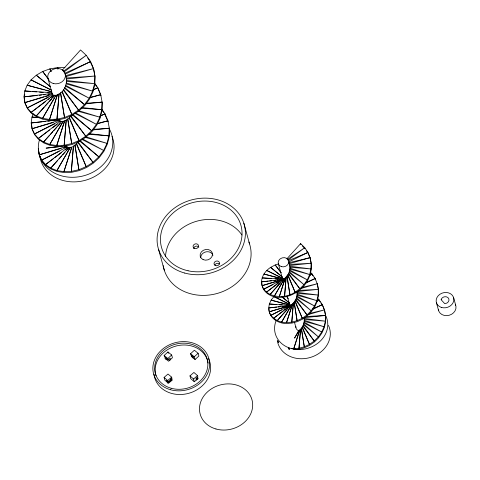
<?xml version="1.0" encoding="UTF-8"?>
<svg xmlns="http://www.w3.org/2000/svg" width="480" height="480" viewBox="0 0 480 480"><rect width="100%" height="100%" fill="white"/><g stroke="black" fill="none" stroke-linecap="round" stroke-linejoin="round"><path stroke-width="0.72" d="M278.448 263.97L275.16 264.99L270.588 267.39C265.686 270.606 261.672 275.826 261.528 281.886L282.63 279.318L278.214 263.274M317.274 283.728L318.3 289.302L318.156 295.044L316.866 300.648L314.52 305.916L311.196 310.734L307.062 314.898L302.268 318.276L297.108 320.712L291.834 322.158L286.596 322.608C278.238 322.854 268.602 317.136 268.722 307.956L289.824 305.424L287.292 296.244M261.786 282.762C261.66 291.972 271.296 297.678 279.654 297.408L284.85 296.97L290.172 295.518L295.326 293.082L300.084 289.734L304.224 285.582L307.554 280.764L309.924 275.454L311.214 269.85L311.358 264.156L310.326 258.534L308.196 253.338L306.594 250.95M268.974 308.868C268.854 318.078 278.49 323.778 286.848 323.514L292.044 323.076L297.36 321.624L302.514 319.188L307.272 315.84L311.412 311.688L314.772 306.822L317.112 301.56L318.402 295.956L318.552 290.262L317.532 284.688L315.12 278.49L311.922 273.762L310.392 272.262M64.458 72.786L64.752 73.326L90.612 61.584L93.51 68.514L94.854 75.972L94.56 83.592L92.646 91.152L89.238 98.238L84.522 104.586L78.582 110.106L63.504 90.384L63.564 89.532L64.716 88.422L64.74 87.534L65.664 86.244L65.64 85.32C67.068 81.894 66.684 77.652 65.076 74.244L90.588 61.524L86.208 55.26L80.544 49.962L62.322 70.164L63.48 71.208L86.244 55.314L63.858 72.096M268.14 281.16L261.534 281.85C262.35 297.858 284.466 299.826 295.074 292.17L299.832 288.822L288.528 274.038L289.632 270.858L289.974 267.294L288.798 261.918L307.944 252.426L304.728 247.656L300.618 243.624L286.956 258.774L287.568 259.326L304.758 247.698L287.97 260.28M295.782 299.232L307.02 314.928L295.716 300.144L297.102 295.212L297 291.57L318.3 289.35L298.266 290.466M325.386 315.162A26.874 22.77 -15.4 0 1 322.44 338.76A26.874 22.77 -15.4 0 1 297.264 349.536L291.27 348.432L293.784 348.714L299.028 348.264L304.302 346.818L309.456 344.382L314.214 341.034L302.91 326.25L304.29 321.318L304.194 317.676L325.488 315.456L324.462 309.834L322.308 304.596L319.11 299.868L317.58 298.368M102.042 102.072L101.748 109.698L99.864 117.198L96.462 124.29L91.71 130.692L85.824 136.17L79.074 140.52L71.766 143.586L64.224 145.29L56.79 145.572L49.806 144.468L43.578 142.068L38.394 138.504L34.494 133.98L32.052 128.73L31.188 123.018L31.956 117.132L33.282 113.91M109.236 128.178L108.93 135.87L107.052 143.304L103.62 150.45L98.904 156.798L93.018 162.276L86.268 166.626L78.96 169.692L71.418 171.396L63.984 171.678L56.994 170.574L50.772 168.174L45.588 164.61L41.682 160.086L39.246 154.836L38.568 150.33L39.498 155.754L41.916 160.956L45.804 165.486L50.976 169.05L57.198 171.468L64.176 172.578L71.604 172.308L79.146 170.628L86.46 167.568L93.216 163.23L99.108 157.758L103.872 151.362L107.28 144.276L109.182 136.782L109.476 129.09L107.892 120.726L104.97 113.736L101.814 109.218M52.626 97.932L54.636 95.196L55.89 95.658L55.152 96.918M70.698 116.49L85.776 136.212L70.758 115.638L70.698 116.49L69.366 117.372L69.282 118.182L67.83 118.812L67.728 119.568L66.234 119.934L66.126 120.636L64.644 120.714L64.548 121.362L63.15 121.164L63.078 121.764L61.824 121.302L61.788 121.854L60.738 121.164L38.364 138.468L49.554 130.068M288.528 274.038L287.868 274.536L287.772 275.4L287.046 275.772L286.938 276.582L286.182 276.816L286.074 277.566L285.324 277.656L285.222 278.352L284.514 278.304L284.436 278.94L283.794 278.754L283.758 279.342L283.218 279.036L266.448 292.176L279.036 282.732M295.716 300.144L295.056 300.642L294.966 301.506L294.24 301.878L294.132 302.688L293.376 302.922L293.262 303.672L292.512 303.762L292.416 304.458L291.702 304.41L291.63 305.046L290.988 304.86L290.952 305.448L290.412 305.142L273.636 318.282L283.23 311.088M77.946 141.744L92.964 162.318L77.886 142.596L77.946 141.744L78.462 141.348M63.504 90.384L62.178 91.272L62.088 92.076L60.642 92.706L60.54 93.462L59.04 93.828L56.97 119.184L49.602 119.466L42.612 118.362L36.39 115.962L31.206 112.398L27.3 107.874L24.864 102.624L24 96.912L24.762 91.026L27.132 85.266L31.014 79.92L36.246 75.252L42.606 71.514L49.842 68.904L57.63 67.572L64.932 67.614M66.126 120.636L64.164 145.29L66.234 119.934M73.422 146.034L71.352 171.396L73.422 146.034L74.922 145.674L75.024 144.918L76.47 144.288L76.56 143.478L77.886 142.596M286.074 277.566L284.598 296.058L286.182 276.816M293.262 303.672L291.792 322.164L293.376 302.922M300.564 329.028L298.98 348.27L300.564 329.028L301.32 328.794L301.428 327.984L302.154 327.612L302.25 326.748L302.91 326.25M59.04 93.828L56.97 119.184L64.578 117.48L71.826 114.444L78.582 110.106L63.564 89.532M70.344 147.27L56.946 170.556L70.344 147.27L71.742 147.468L63.924 171.666L71.838 146.82L73.32 146.742M298.896 330.516L294.624 337.992L298.896 330.516L299.604 330.564L299.706 329.868L300.456 329.778M24.54 95.586L24.732 94.134M57.456 94.608L49.542 119.454L57.456 94.608L58.938 94.53M290.022 305.334L269.346 304.002L268.722 307.956L276.804 307.11M285.324 277.656L279.36 296.496L285.222 278.352M292.512 303.762L286.554 322.602L292.416 304.458M299.706 329.868L293.742 348.708L299.604 330.564M64.644 120.714L56.736 145.56L64.548 121.362M284.514 278.304L274.446 295.95L284.436 278.94M291.702 304.41L281.634 322.056L291.63 305.046M63.15 121.164L49.752 144.45L63.078 121.764M54.408 98.178L42.564 118.344L55.962 95.058L57.36 95.256M283.794 278.754L270.072 294.474L280.338 283.128M290.988 304.86L277.26 320.58L287.04 309.774M54.636 95.196L36.342 115.932L44.238 107.202M61.824 121.302L43.536 142.038L49.458 135.492M45.228 106.11L48.186 102.84M49.17 101.748L51.642 99.024M50.442 134.4L52.908 131.67M53.898 130.584L56.856 127.308M57.846 126.216L60.312 123.492M57.636 160.506L50.724 168.138L69.018 147.408L70.272 147.87M59.112 158.868L61.578 156.144M62.568 155.052L65.034 152.322M66.516 150.69L68.982 147.96L67.932 147.27L45.552 164.574L53.802 158.388M170.502 359.514L172.422 357.744L171.666 354.99L167.97 351.954L164.136 355.464L164.514 356.844L168.21 359.874L170.124 358.14L170.502 359.514L168.594 361.254L164.892 358.218L165.852 357.348M171.666 354.99L167.832 358.5L168.21 359.874M165.876 359.622L167.31 358.314M193.17 357.996L192.786 356.616L190.938 355.098L190.56 353.724L194.388 350.244L198.12 353.28L198.876 356.034L195.054 359.514L191.316 356.478L192.414 355.482M192.372 357.816L193.464 356.82M195.054 359.514L194.292 356.76L198.12 353.28M189.972 375.882L193.908 372.456L197.502 375.588L197.88 376.962L195.918 378.66L196.296 380.034L194.322 381.762L190.734 378.63L189.972 375.882L193.566 379.008L194.322 381.762M193.566 379.008L197.502 375.588M166.668 381.744L164.838 380.172L164.082 377.418L168.006 374.028L171.63 377.16L172.008 378.54L168.084 381.93L166.29 380.364L166.668 381.744L168.462 383.31L172.392 379.914L171.042 378.738M168.084 381.93L167.706 380.556L171.63 377.16M167.736 383.094L171.102 380.184L170.766 378.96M196.296 380.034L198.258 378.342L197.232 377.448M289.926 304.392L273.966 296.574L271.116 300.138L269.346 304.002L276.582 304.566M45.312 101.754L31.17 112.362L53.55 95.058L54.6 95.748M48.258 99.546L49.434 98.664M50.61 97.776L52.968 96.012M52.5 127.86L57.216 124.326M54.978 157.5L61.458 152.64M65.58 149.55L67.938 147.78L66.822 146.784L66.612 145.662L64.416 145.926M309.552 275.604L311.946 273.804L310.104 275.052M284.424 310.188L285.624 309.288M286.824 308.388L288.024 307.488M289.224 306.588L290.418 305.688L290.412 305.142M317.34 301.26L319.14 299.91L317.298 301.158M283.218 279.036L283.23 279.582L282.816 279.174L263.736 289.188L272.976 284.598M60.75 121.674L59.946 120.786L34.494 133.98L54.774 123.864M67.14 146.892L41.682 160.086L59.346 151.272M48.234 97.434L27.3 107.874L52.758 94.68L53.556 95.568M92.568 90.288L97.806 87.69L94.62 83.112M99.756 116.394L104.994 113.796L100.23 115.956M276.282 282.96L279.582 281.322M305.232 283.44L315.138 278.532L305.724 282.636M281.49 310.05L270.924 315.294L290.1 305.424M312.42 309.546L322.326 304.638L312.918 308.742M278.13 341.43L277.95 341.052L278.16 341.376M93.042 89.85L97.806 87.69L100.704 94.62L102.294 103.05L101.994 110.676L100.11 118.11L96.678 125.256L91.962 131.604L86.028 137.124L79.326 141.426L71.958 144.522L64.416 146.202L56.988 146.472L50.058 145.374L43.836 142.968L38.616 139.38L34.722 134.85L32.31 129.636L31.554 124.638M282.612 279.198L282.744 279.684L282.612 279.198L262.068 285.684L278.466 280.926M278.388 342.336L278.592 342.564L278.208 341.97L278.37 342.312M59.946 120.786L60.012 121.266L59.496 120.228L32.052 128.73L53.256 122.532M66.69 146.334L66.81 146.79L66.69 146.334L39.246 154.836L56.202 149.868M65.946 76.566L93.522 68.58L65.682 75.624M43.944 97.038L24.864 102.624L52.308 94.122L52.44 94.572L47.808 77.862M45.36 96.63L48.894 95.604M89.4 97.962L100.71 94.686L90.006 97.392M97.296 123.864L107.904 120.792L97.194 123.498M57.618 149.454L61.152 148.428M63.978 147.612L66.102 146.994M289.416 263.658L310.08 257.622L307.944 252.426L288.336 260.718M300.882 288.522L317.28 283.776L301.38 287.55M286.368 306.828L269.262 311.79L289.854 305.466M308.076 314.628L324.474 309.882L309.294 313.488M289.134 262.65L310.092 257.67L311.112 263.196L310.968 268.89L309.69 274.494L307.326 279.81L304.002 284.628L299.868 288.792L288.594 273.126M62.22 146.19L46.116 148.134L58.638 146.826M66.444 78.996L94.848 76.032L66.24 78.042M37.116 95.49L24.006 96.864L52.23 93.45L52.23 93.918M39.3 95.262L41.484 95.034M43.668 94.806L45.126 94.65M48.042 94.344L49.494 94.194M86.016 103.812L102.042 102.138L85.902 103.272M42.12 121.824L31.2 122.97L59.418 119.556L59.616 120.684L59.496 120.228M43.578 121.674L45.762 121.446M47.946 121.212L50.13 120.984M93.21 129.918L109.23 128.244L93.09 129.378M289.812 265.464L311.106 263.244L289.59 264.438M269.61 281.004L271.812 280.776M274.014 280.542L275.484 280.392M278.268 306.954L280.47 306.726M282.678 306.498L284.142 306.342M306.198 316.53L325.488 315.456L325.344 321.15L324.054 326.754L321.708 332.022L318.384 336.84L314.25 341.004L302.97 325.338M51.804 92.676L24.786 90.978L30.678 91.44M39.276 117.54L31.974 117.084L37.866 117.546M66.558 81.462L94.548 83.658L66.414 80.508M32.148 91.554L36.57 91.896M39.516 92.13L43.2 92.412M47.622 92.76L49.092 92.874M81.114 108.15L101.748 109.698L82.488 107.61M88.302 134.25L108.93 135.87L89.682 133.716M289.974 267.294L310.962 268.938L289.824 266.268M271.566 278.628L262.158 277.896L282.882 279.06L282.828 279.618L282.636 279.15M275.184 278.91L278.076 279.138M297.162 293.4L318.156 295.044L297.012 292.374M279.48 304.794L282.372 305.016M287.442 305.412L288.888 305.526M304.356 319.506L325.344 321.15L304.206 318.48M282.642 278.796L263.928 274.032L278.748 278.1M289.836 304.902L271.116 300.138L285.234 304.014M51.774 91.632L27.168 85.224L44.262 89.916M66.288 83.904L92.646 91.152L66.21 82.962M45.69 90.306L51.384 91.872M77.754 111.186L99.864 117.198L78.402 110.616M84.942 137.292L107.028 143.364L85.59 136.722M289.908 269.106L309.672 274.542L289.824 268.092M297.102 295.212L316.866 300.648L297.012 294.198M286.644 304.404L288.762 304.986M304.29 321.318L324.054 326.754L304.206 320.304M298.86 330.786L298.206 330.534A5.376 4.554 -15.4 0 1 295.872 326.574M282.732 278.292L266.772 270.468L281.826 278.118M51.618 90.072L31.056 79.878L50.7 89.862M65.664 86.244L89.238 98.238L65.64 85.32M74.82 113.352L96.426 124.344L75.45 112.86M82.008 139.458L103.62 150.45L82.638 138.966M273.966 296.574L289.02 304.224M289.632 270.858L307.302 279.852L289.602 269.868M296.82 296.964L314.496 305.958L296.79 295.974M304.008 323.07L321.708 332.022L303.984 322.08M282.66 277.134L270.588 267.39L281.412 276.264M281.802 296.742L289.278 302.778M194.292 356.76L190.56 353.724M50.526 86.76L36.3 75.222L49.842 86.328M64.716 88.422L84.474 104.634L64.74 87.534M289.158 272.514L303.972 284.67L289.182 271.56M72.474 114.996L91.668 130.74L73.056 114.618M296.352 298.62L311.16 310.776L296.37 297.666M282.336 297.228L289.17 302.838M303.54 324.726L318.354 336.882L303.564 323.772M79.662 141.102L98.856 156.846L79.686 140.232M164.136 355.464L167.832 358.5M168.366 359.184L169.956 360.486M164.082 377.418L167.706 380.556M196.2 377.94L197.736 379.284M171.102 380.184L171.798 380.796M302.412 246.054L304.974 248.574M47.988 78.45L42.672 71.496L48.876 79.626M286.458 296.4L288.258 298.77M87.678 57.918L89.256 60.18M90.048 61.308L93.756 69.432L95.094 76.878L94.8 84.57L92.922 92.004L89.49 99.15L84.774 105.498L78.834 111.018L72.138 115.32L64.824 118.392L57.222 120.096L49.794 120.366L42.816 119.256L36.594 116.844L31.422 113.274L27.558 108.78L25.122 103.53L24.258 97.824M95.262 84.588L96.45 86.286M102.06 110.13L103.638 112.392M104.43 113.52L108.156 121.704M312.198 274.716L312.99 275.886M314.178 277.644L315.39 279.444M319.392 300.822L320.178 301.992M320.97 303.162L322.578 305.55L324.708 310.746L325.734 316.32L325.602 322.014L324.318 327.618L321.936 332.976L318.606 337.794L314.502 341.916L309.708 345.294C304.872 347.76 299.454 350.064 293.91 349.152L293.784 348.714L293.862 349.146L290.586 348.372A26.874 22.77 -15.4 0 1 276.252 320.298M282.66 279.36L282.882 279.684L282.816 279.174M287.772 275.4L295.074 292.17L287.868 274.536M294.966 301.506L302.268 318.276L295.056 300.642M302.154 327.612L309.456 344.382L302.25 326.748M62.088 92.076L71.826 114.444L62.178 91.272M69.282 118.182L79.02 140.55L69.366 117.372M76.47 144.288L86.208 166.656L76.56 143.478M98.058 88.602L100.962 95.598M289.824 305.256L290.016 305.724M39.432 155.514L40.902 159.36A37.626 31.872 -15.4 0 0 90.354 173.442A37.626 31.872 -15.4 0 0 109.236 128.754M453.612 297.672L455.76 305.472M436.398 302.646L438.546 310.452M300.618 243.624L300.87 244.542M294.534 322.518L295.914 327.528M243.858 223.26L249.546 243.912M158.628 249.606L164.316 270.258M167.97 351.954L168.348 353.334M39.48 155.7L38.544 151.38A37.626 31.872 -15.4 0 1 39.528 139.464M301.32 328.794L304.302 346.818L301.428 327.984M294.132 302.688L297.108 320.712L294.24 301.878M286.938 276.582L289.92 294.606L287.046 275.772M74.922 145.674L78.894 169.716L75.024 144.918M67.728 119.568L71.706 143.61L67.83 118.812M57.936 69.03L57.696 67.578L57.918 69.036M60.54 93.462L64.512 117.504L60.642 92.706M248.862 241.992A44.616 37.794 -15.4 0 1 216.996 293.514A44.616 37.794 -15.4 0 1 163.194 265.65M200.724 257.454A6.27 5.31 -15.4 0 1 206.226 251.808A6.27 5.31 -15.4 0 1 212.952 255.342M193.704 248.652A2.778 2.352 -15.4 0 1 195.786 246.234A2.778 2.352 -15.4 0 1 198.852 247.158M214.824 265.068A2.778 2.352 -15.4 0 1 219.51 263.994M165.528 256.56A41.208 34.908 -15.4 0 1 196.716 221.22A41.208 34.908 -15.4 0 1 241.914 234.972M112.032 136.476A37.626 31.872 -15.4 0 1 85.062 180.366A37.626 31.872 -15.4 0 1 39.81 155.97M455.316 304.362A8.958 7.59 -15.4 0 1 449.298 315.24A8.958 7.59 -15.4 0 1 438.318 309.282M328.458 325.41A26.874 22.77 -15.4 0 1 310.164 357.51A26.874 22.77 -15.4 0 1 277.278 340.242M208.518 358.65A28.668 24.282 -15.4 0 1 188.976 393.24A28.668 24.282 -15.4 0 1 153.99 374.142M156.036 375.834A26.874 22.77 -15.4 0 1 176.592 345.888A26.874 22.77 -15.4 0 1 208.134 363.078M38.388 149.076L38.472 149.676L38.448 148.62L38.388 149.076M441.246 299.28L441.132 299.724L444.684 303.618L445.722 303.498A4.032 3.414 -15.4 0 0 448.044 297.696A4.032 3.414 -15.4 0 0 441.246 299.28M288.852 348.12L288.492 348.048L289.344 348.216L288.852 348.12M289.14 349.05L288.744 348.966L289.596 349.134L289.14 349.05M281.082 272.658L275.208 264.972L281.07 272.664M51.084 71.604L49.908 68.892L51.066 71.616M184.722 273.054A44.616 37.794 -15.4 0 0 244.974 227.874A44.616 37.794 -15.4 0 0 174.03 208.374A44.616 37.794 -15.4 0 0 184.722 273.054M203.106 259.626A6.27 5.31 -15.4 0 0 212.508 254.424A6.27 5.31 -15.4 0 0 203.286 250.32A6.27 5.31 -15.4 0 0 203.106 259.626M194.406 248.34A2.778 2.352 -15.4 0 0 198.57 246.03A2.778 2.352 -15.4 0 0 194.484 244.218A2.778 2.352 -15.4 0 0 194.406 248.34M215.85 265.692A2.778 2.352 -15.4 0 0 219.486 262.764A2.778 2.352 -15.4 0 0 214.998 261.708A2.778 2.352 -15.4 0 0 215.85 265.692M188.082 270.78A41.208 34.908 -15.4 0 0 241.266 226.638A41.208 34.908 -15.4 0 0 174.378 211.878A41.208 34.908 -15.4 0 0 188.082 270.78M53.274 83.496A8.958 7.59 -15.4 0 0 65.37 74.424A8.958 7.59 -15.4 0 0 51.126 70.506A8.958 7.59 -15.4 0 0 53.274 83.496M441.252 307.38A8.958 7.59 -15.4 0 0 453.84 298.842A8.958 7.59 -15.4 0 0 439.92 294.252A8.958 7.59 -15.4 0 0 441.252 307.38M281.49 266.658A5.376 4.554 -15.4 0 0 288.75 261.21A5.376 4.554 -15.4 0 0 280.206 258.864A5.376 4.554 -15.4 0 0 281.49 266.658M215.94 428.982A26.874 22.77 -15.4 0 0 252.45 401.982A26.874 22.77 -15.4 0 0 209.844 389.946A26.874 22.77 -15.4 0 0 215.94 428.982M170.58 389.748A28.668 24.282 -15.4 0 0 209.364 360.774A28.668 24.282 -15.4 0 0 163.812 348.162A28.668 24.282 -15.4 0 0 170.58 389.748M171.114 388.236A26.874 22.77 -15.4 0 0 207.624 361.242A26.874 22.77 -15.4 0 0 165.018 349.206A26.874 22.77 -15.4 0 0 171.114 388.236"/></g></svg>
